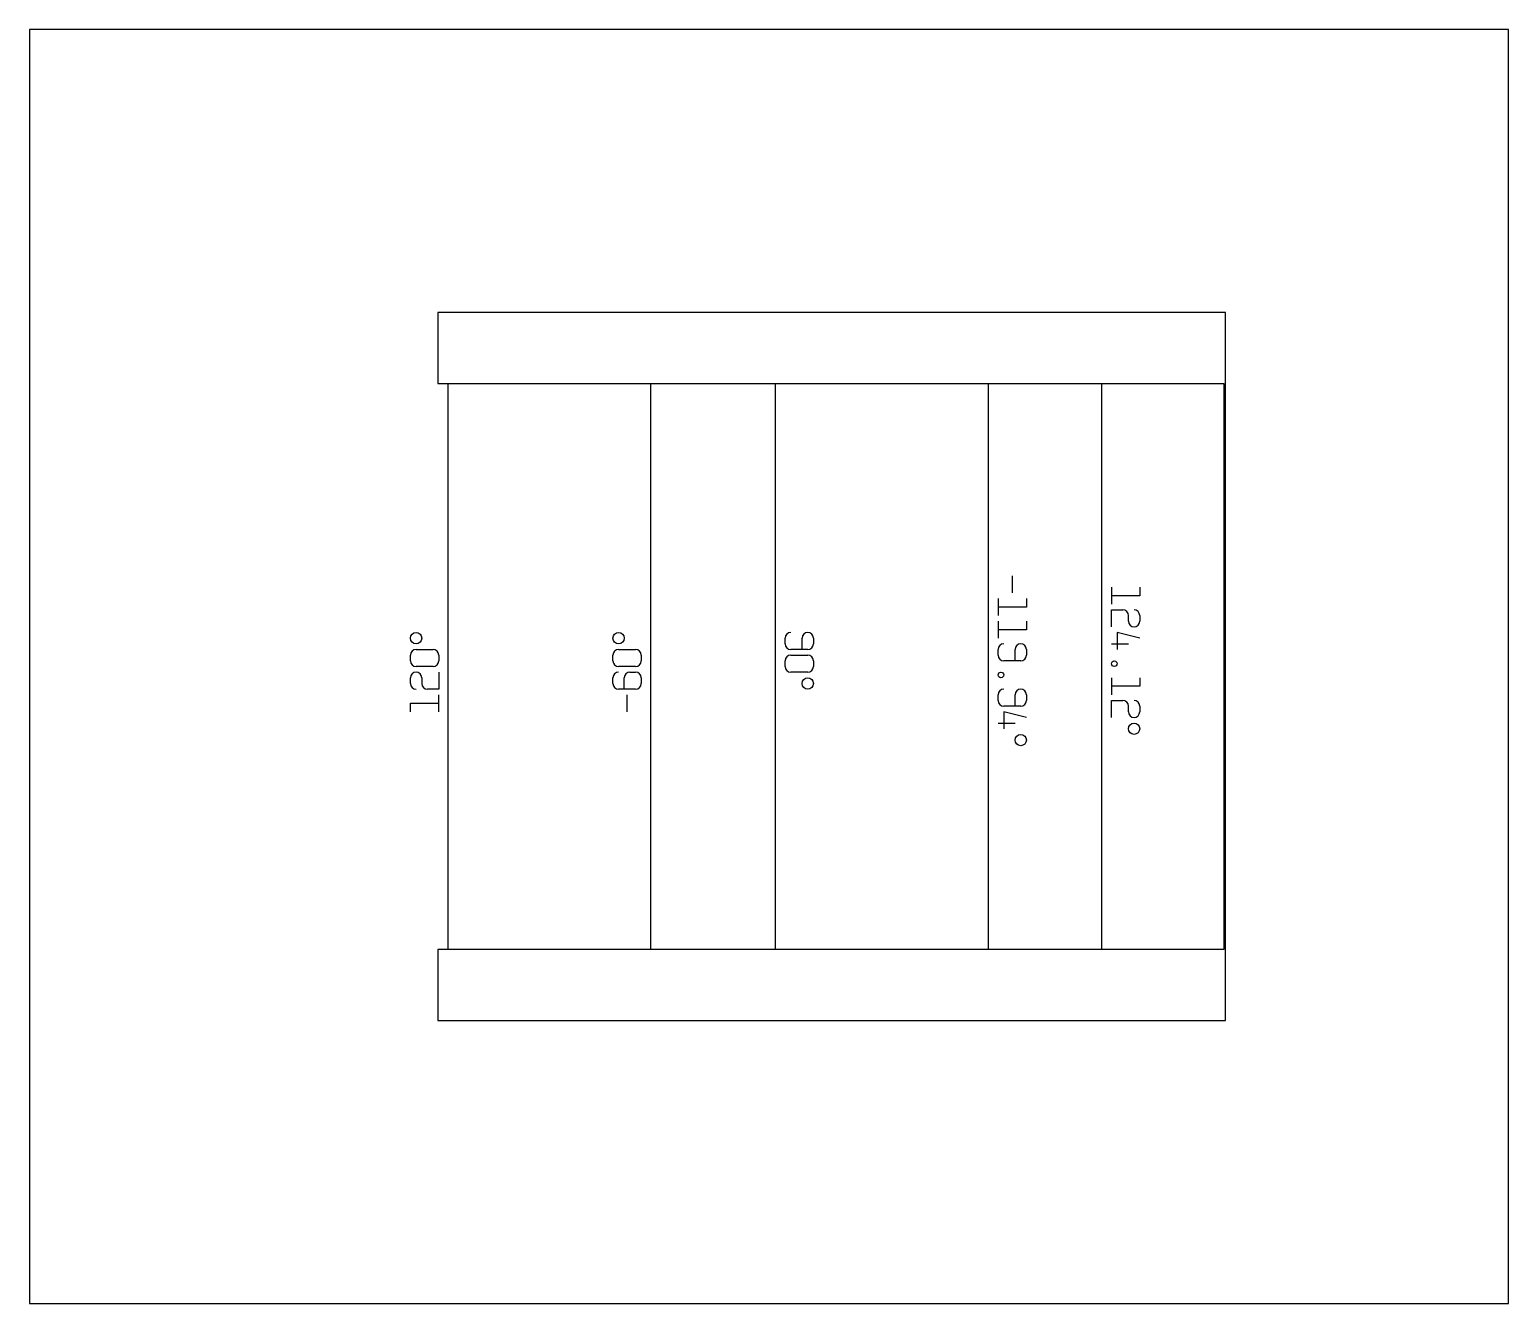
# Model space of a CAD drawing. Header units: millimetres. Extents: x 0 to 104, y 0 to 90.
import ezdxf

# ---------------------------------------------------------------- set-up
doc = ezdxf.new("R2010")
doc.units = ezdxf.units.MM
for name, color, linetype in [('Unfold037_Sketch', 7, 'CONTINUOUS'), ('Unfold037_Sketch_Bend_Labels', 7, 'CONTINUOUS'), ('Unfold037_Sketch_Bends', 7, 'CONTINUOUS'), ('Unfold037_Sketch_Internal', 7, 'CONTINUOUS')]:
    doc.layers.add(name, color=color, linetype=linetype)

msp = doc.modelspace()

# ---------------------------------------------------------------- linework, layer by layer
at = {"layer": 'Unfold037_Sketch'}
for p, q in [((0, 90), (0, 0)), ((104.5, 90), (0, 90)), ((104.5, 0), (104.5, 90)), ((0, 0), (104.5, 0))]:
    msp.add_line(p, q, dxfattribs=at)
at = {"layer": 'Unfold037_Sketch_Bend_Labels'}
for p, q in [((69.44, 51.4), (69.44, 50.2)), ((76.45, 50.6), (76.45, 49.4)), ((78.45, 50.6), (78.45, 50)), ((68.44, 49.8), (68.44, 48.6)), ((70.44, 49.2), (68.44, 49.2)), ((70.44, 49.8), (70.44, 49.2)), ((78.45, 50), (76.45, 50)), ((68.44, 48.2), (68.44, 47)), ((70.44, 48.2), (70.44, 47.6)), ((76.45, 47.8), (76.45, 49)), ((76.45, 49), (77.25, 49)), ((77.65, 48.2), (77.65, 48.6)), ((78.45, 48.6), (78.45, 48.2)), ((70.44, 47.6), (68.44, 47.6)), ((78.45, 47), (76.85, 47.4)), ((76.85, 47.4), (76.85, 46.2)), ((27.31, 46.2), (28.51, 46.2)), ((41.62, 46.2), (42.82, 46.2)), ((53.39, 46.6), (53.39, 47)), ((54.99, 46.2), (53.79, 46.2)), ((54.59, 46.2), (54.59, 47)), ((55.39, 47), (55.39, 46.6)), ((68.44, 45.8), (68.44, 46.2)), ((69.64, 45.4), (69.64, 46.2)), ((70.44, 46.2), (70.44, 45.8)), ((76.45, 46.6), (77.65, 46.6)), ((26.91, 45.4), (26.91, 45.8)), ((28.51, 45), (27.31, 45)), ((28.91, 45.8), (28.91, 45.4)), ((41.22, 45.4), (41.22, 45.8)), ((42.82, 45), (41.62, 45)), ((43.22, 45.8), (43.22, 45.4)), ((53.39, 45), (53.39, 45.4)), ((53.79, 45.8), (54.99, 45.8)), ((55.39, 45.4), (55.39, 45)), ((70.04, 45.4), (68.84, 45.4)), ((26.91, 43.8), (26.91, 44.2)), ((27.71, 44.2), (27.71, 43.8)), ((28.91, 44.6), (28.91, 43.4)), ((41.22, 43.8), (41.22, 44.2)), ((42.02, 43.4), (42.02, 44.2)), ((42.42, 44.6), (42.82, 44.6)), ((43.22, 44.2), (43.22, 43.8)), ((54.99, 44.6), (53.79, 44.6)), ((76.45, 44.2), (76.45, 43)), ((78.45, 44.2), (78.45, 43.6)), ((28.91, 43.4), (28.11, 43.4)), ((28.91, 41.8), (28.91, 43)), ((42.82, 43.4), (41.62, 43.4)), ((42.22, 41.8), (42.22, 43)), ((68.44, 42.6), (68.44, 43)), ((69.64, 42.2), (69.64, 43)), ((70.44, 43), (70.44, 42.6)), ((78.45, 43.6), (76.45, 43.6)), ((26.91, 41.8), (26.91, 42.4)), ((26.91, 42.4), (28.91, 42.4)), ((70.04, 42.2), (68.84, 42.2)), ((70.44, 41.4), (68.84, 41.8)), ((68.84, 41.8), (68.84, 40.6)), ((76.45, 41.4), (76.45, 42.6)), ((76.45, 42.6), (77.25, 42.6)), ((77.65, 41.8), (77.65, 42.2)), ((78.45, 42.2), (78.45, 41.8)), ((68.44, 41), (69.64, 41))]:
    msp.add_line(p, q, dxfattribs=at)
for centre, radius in [((27.31, 47), 0.4), ((41.62, 47), 0.4), ((76.65, 45.2), 0.2), ((54.99, 43.8), 0.4), ((68.64, 44.4), 0.2), ((78.05, 40.6), 0.4), ((70.04, 39.8), 0.4)]:
    msp.add_circle(centre, radius, dxfattribs=at)
for centre, start, end in [((77.25, 48.6), 0, 90), ((78.05, 48.2), 180, 0), ((78.05, 48.6), 0, 90), ((53.79, 47), 90, -180), ((54.99, 47), 0, 180), ((27.31, 45.8), 90, -180), ((28.51, 45.8), 0, 90), ((41.62, 45.8), 90, -180), ((42.82, 45.8), 0, 90), ((53.79, 46.6), 180, -90), ((54.99, 46.6), -90, 0), ((68.84, 46.2), 90, 180), ((70.04, 46.2), 0, -180), ((27.31, 45.4), 180, -90), ((28.51, 45.4), -90, 0), ((41.62, 45.4), 180, -90), ((42.82, 45.4), -90, 0), ((53.79, 45.4), 90, 180), ((53.79, 45), 180, -90), ((54.99, 45.4), 0, 90), ((54.99, 45), -90, 0), ((68.84, 45.8), 180, -90), ((70.04, 45.8), -90, 0), ((27.31, 44.2), 0, 180), ((41.62, 44.2), 90, 180), ((42.42, 44.2), 90, 180), ((42.82, 44.2), 0, 90), ((27.31, 43.8), 180, -90), ((28.11, 43.8), 180, -90), ((41.62, 43.8), 180, -90), ((42.82, 43.8), -90, 0), ((68.84, 43), 90, 180), ((70.04, 43), 0, -180), ((68.84, 42.6), -180, -90), ((70.04, 42.6), -90, 0), ((77.25, 42.2), 0, 90), ((78.05, 41.8), 180, 0), ((78.05, 42.2), 0, 90)]:
    msp.add_arc(centre, 0.4, start, end, dxfattribs=at)
at = {"layer": 'Unfold037_Sketch_Bends'}
for p, q in [((29.58, 25), (29.58, 65)), ((43.89, 25), (43.89, 65)), ((52.72, 25), (52.72, 65)), ((67.77, 25), (67.77, 65)), ((75.78, 25), (75.78, 65))]:
    msp.add_line(p, q, dxfattribs=at)
at = {"layer": 'Unfold037_Sketch_Internal'}
for p, q in [((84.5, 70), (28.85, 70)), ((28.85, 70), (28.85, 65)), ((84.5, 20), (84.5, 70)), ((28.85, 65), (30.31, 65)), ((30.31, 65), (42.42, 65)), ((42.42, 65), (45.36, 65)), ((45.36, 65), (51.62, 65)), ((51.62, 65), (53.82, 65)), ((53.82, 65), (63.37, 65)), ((63.37, 65), (72.18, 65)), ((72.18, 65), (79.39, 65)), ((79.39, 65), (84.39, 65)), ((84.39, 65), (84.39, 25)), ((30.31, 25), (28.85, 25)), ((28.85, 25), (28.85, 20)), ((42.42, 25), (30.31, 25)), ((45.36, 25), (42.42, 25)), ((51.62, 25), (45.36, 25)), ((53.82, 25), (51.62, 25)), ((63.37, 25), (53.82, 25)), ((72.18, 25), (63.37, 25)), ((79.39, 25), (72.18, 25)), ((84.39, 25), (79.39, 25)), ((28.85, 20), (84.5, 20))]:
    msp.add_line(p, q, dxfattribs=at)

doc.saveas('drawing.dxf')
